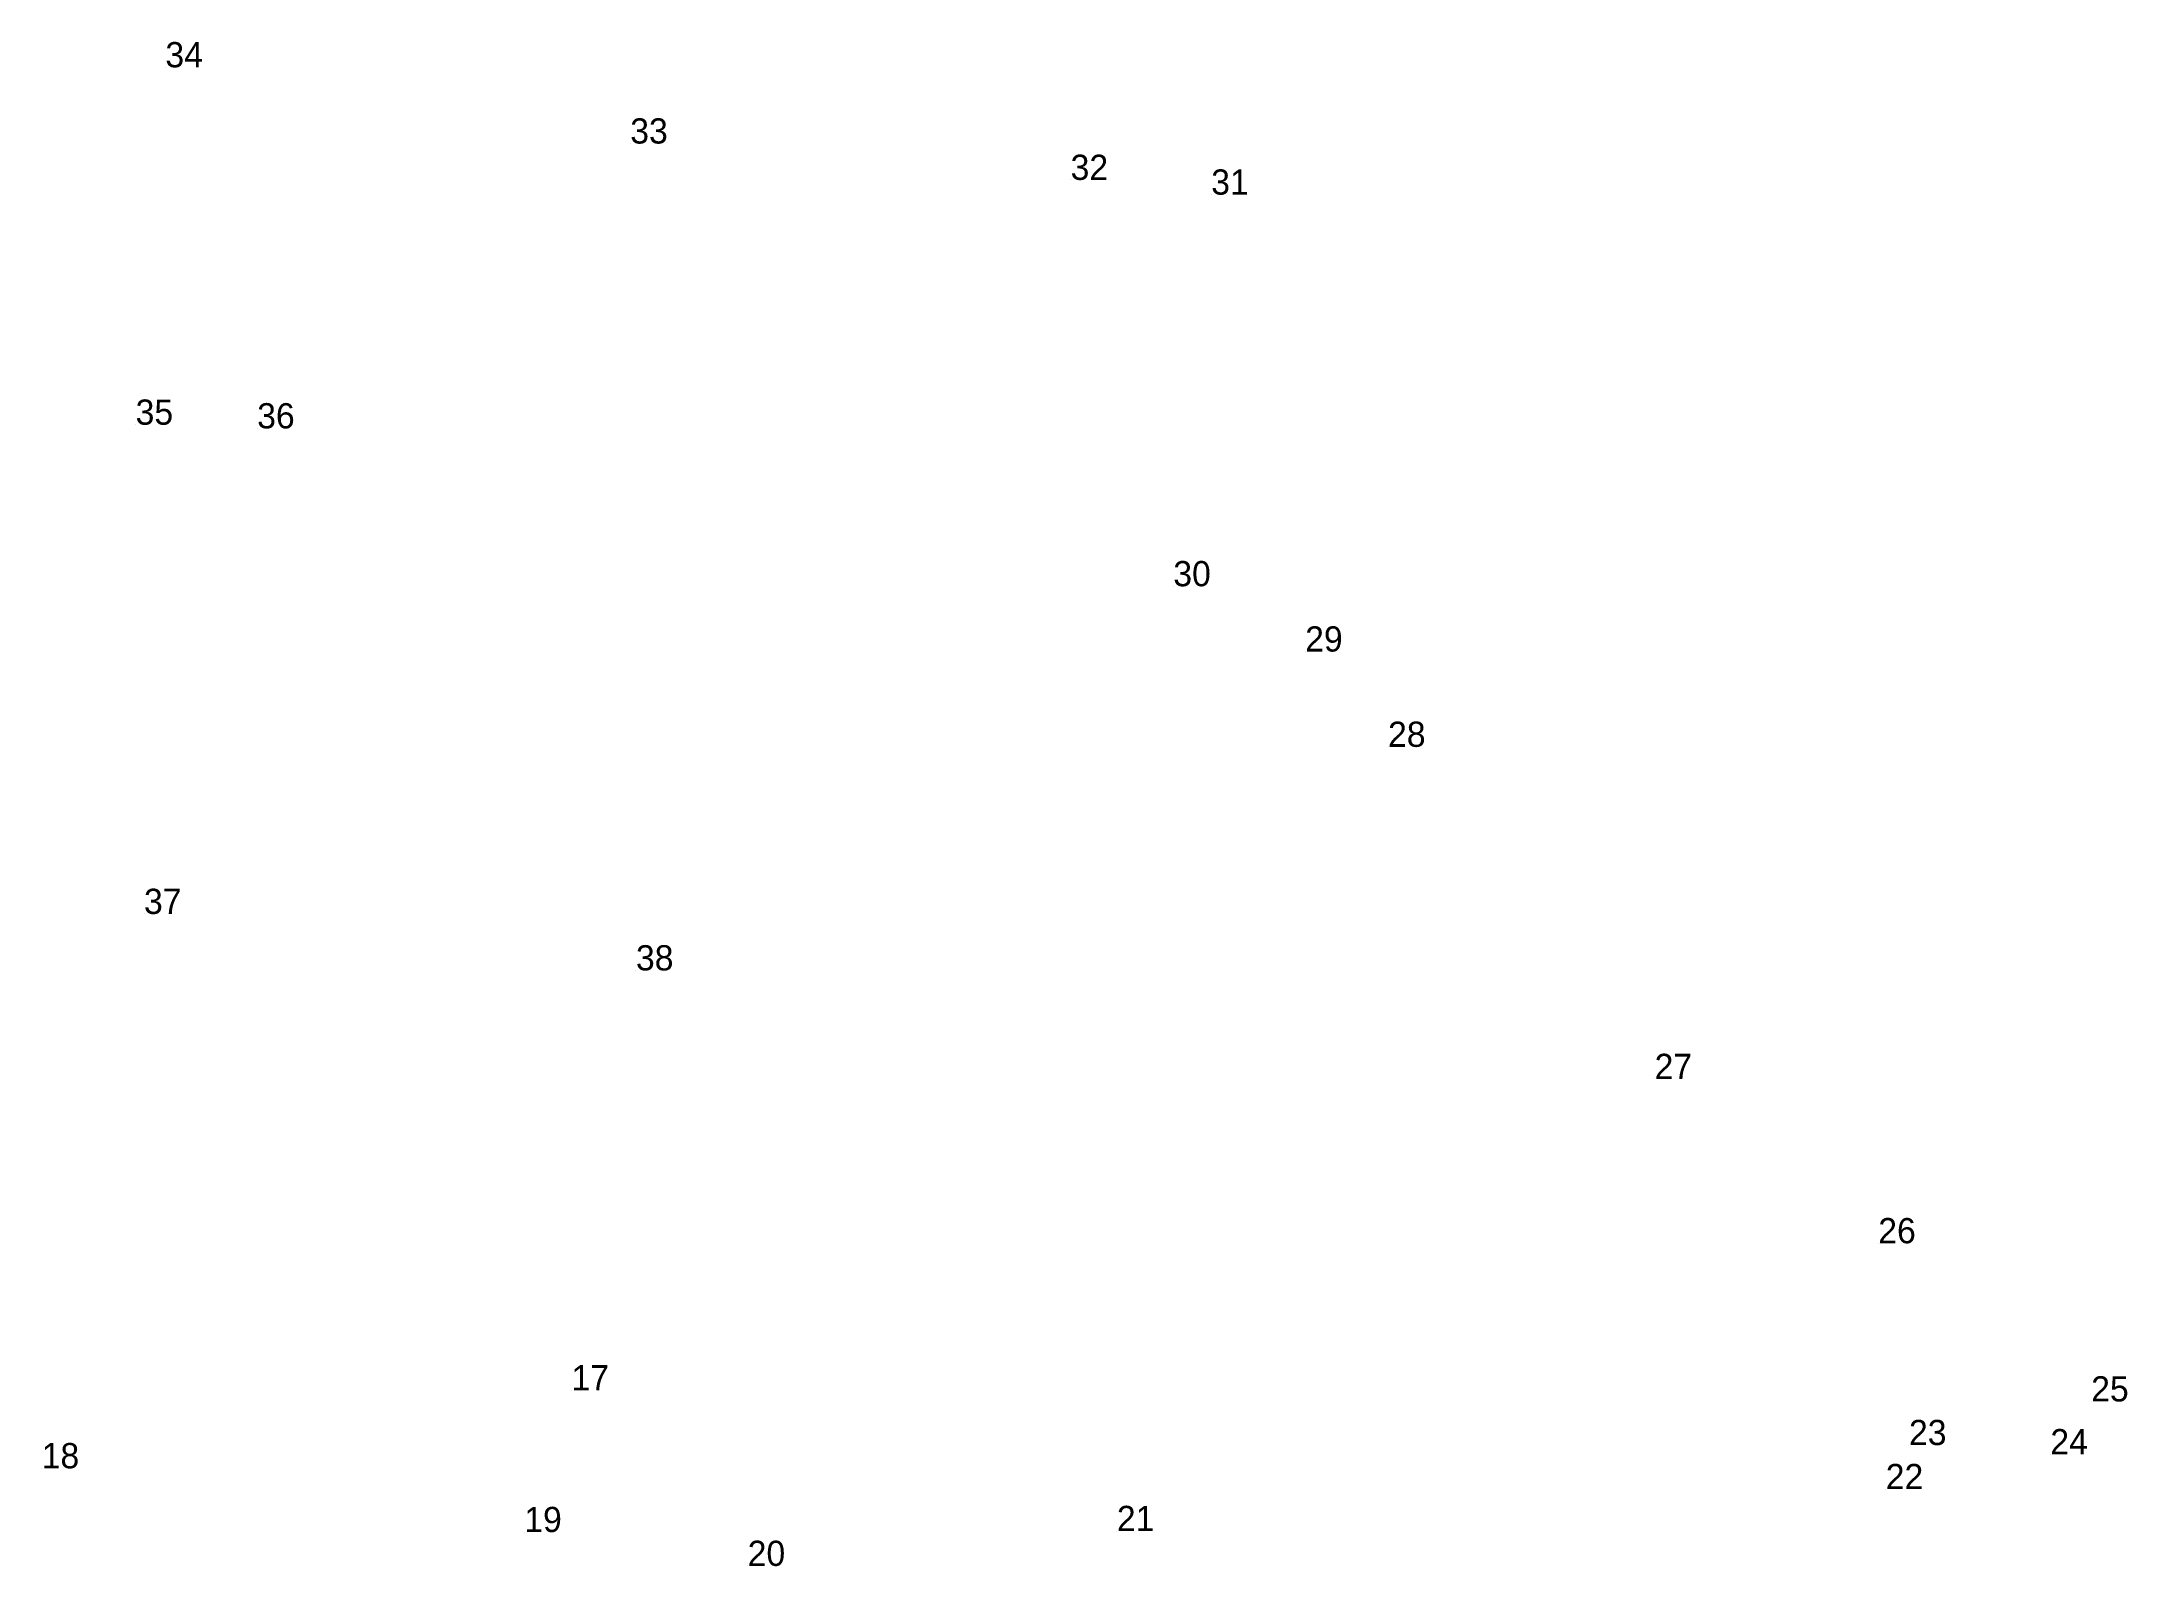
# Model space of a CAD drawing. Extents: x 534094 to 554066, y 1839346 to 1851880.
# Drawn here: x 534093.7 to 534242.6, y 1849610.9 to 1849719.7 of the extents above.
import ezdxf

# ---------------------------------------------------------------- set-up
doc = ezdxf.new("R2010")
doc.units = 0
doc.layers.add('Level 12', color=7, linetype='Continuous')
doc.layers.add('Level 7', color=7, linetype='Continuous')

msp = doc.modelspace()

# ---------------------------------------------------------------- linework, layer by layer
at = {"layer": 'Level 7'}
for p, q in [((534102.509, 1849717.859), (534102.509, 1849717.859)), ((534135.693, 1849712.417), (534135.693, 1849712.417)), ((534135.693, 1849712.417), (534135.693, 1849712.417)), ((534167.127, 1849709.822), (534167.127, 1849709.822)), ((534167.127, 1849709.822), (534167.127, 1849709.822)), ((534177.164, 1849708.771), (534177.164, 1849708.771)), ((534177.164, 1849708.771), (534177.164, 1849708.771)), ((534100.384, 1849692.347), (534100.384, 1849692.347)), ((534100.384, 1849692.347), (534100.384, 1849692.347)), ((534109.061, 1849692.086), (534109.061, 1849692.086)), ((534109.061, 1849692.086), (534109.061, 1849692.086)), ((534174.458, 1849680.818), (534174.458, 1849680.818)), ((534174.458, 1849680.818), (534174.458, 1849680.818)), ((534183.871, 1849676.156), (534183.871, 1849676.156)), ((534183.871, 1849676.156), (534183.871, 1849676.156)), ((534189.786, 1849669.356), (534189.786, 1849669.356)), ((534189.786, 1849669.356), (534189.786, 1849669.356)), ((534100.982, 1849657.426), (534100.982, 1849657.426)), ((534100.982, 1849657.426), (534100.982, 1849657.426)), ((534136.099, 1849653.397), (534136.099, 1849653.397)), ((534136.099, 1849653.397), (534136.099, 1849653.397)), ((534208.814, 1849645.647), (534208.814, 1849645.647)), ((534208.814, 1849645.647), (534208.814, 1849645.647)), ((534224.78, 1849633.922), (534224.78, 1849633.922)), ((534224.78, 1849633.922), (534224.78, 1849633.922)), ((534131.496, 1849623.423), (534131.496, 1849623.423)), ((534131.496, 1849623.423), (534131.496, 1849623.423)), ((534239.979, 1849622.631), (534239.979, 1849622.631)), ((534239.979, 1849622.631), (534239.979, 1849622.631)), ((534226.973, 1849619.516), (534226.973, 1849619.516)), ((534226.973, 1849619.516), (534226.973, 1849619.516)), ((534237.063, 1849618.859), (534237.063, 1849618.859)), ((534237.063, 1849618.859), (534237.063, 1849618.859)), ((534093.68, 1849617.862), (534093.68, 1849617.862)), ((534093.68, 1849617.862), (534093.68, 1849617.862)), ((534225.315, 1849616.371), (534225.315, 1849616.371)), ((534225.315, 1849616.371), (534225.315, 1849616.371)), ((534128.13, 1849613.308), (534128.13, 1849613.308)), ((534128.13, 1849613.308), (534128.13, 1849613.308)), ((534170.43, 1849613.38), (534170.43, 1849613.38)), ((534170.43, 1849613.38), (534170.43, 1849613.38)), ((534144.075, 1849610.891), (534144.075, 1849610.891)), ((534144.075, 1849610.891), (534144.075, 1849610.891))]:
    msp.add_line(p, q, dxfattribs=at)

# ---------------------------------------------------------------- texts
at = {"layer": 'Level 12'}
for s, p in [('34', (534102.509, 1849717.859)), ('33', (534135.693, 1849712.417)), ('33', (534135.693, 1849712.417)), ('32', (534167.127, 1849709.822)), ('32', (534167.127, 1849709.822)), ('31', (534177.164, 1849708.771)), ('31', (534177.164, 1849708.771)), ('35', (534100.384, 1849692.347)), ('35', (534100.384, 1849692.347)), ('36', (534109.061, 1849692.086)), ('36', (534109.061, 1849692.086)), ('30', (534174.458, 1849680.818)), ('30', (534174.458, 1849680.818)), ('29', (534183.871, 1849676.156)), ('29', (534183.871, 1849676.156)), ('28', (534189.786, 1849669.356)), ('28', (534189.786, 1849669.356)), ('37', (534100.982, 1849657.426)), ('37', (534100.982, 1849657.426)), ('38', (534136.099, 1849653.397)), ('38', (534136.099, 1849653.397)), ('27', (534208.814, 1849645.647)), ('27', (534208.814, 1849645.647)), ('26', (534224.78, 1849633.922)), ('26', (534224.78, 1849633.922)), ('17', (534131.496, 1849623.423)), ('17', (534131.496, 1849623.423)), ('25', (534239.979, 1849622.631)), ('25', (534239.979, 1849622.631)), ('23', (534226.973, 1849619.516)), ('23', (534226.973, 1849619.516)), ('24', (534237.063, 1849618.859)), ('24', (534237.063, 1849618.859)), ('18', (534093.68, 1849617.862)), ('18', (534093.68, 1849617.862)), ('22', (534225.315, 1849616.371)), ('22', (534225.315, 1849616.371)), ('19', (534128.13, 1849613.308)), ('19', (534128.13, 1849613.308)), ('21', (534170.43, 1849613.38)), ('21', (534170.43, 1849613.38)), ('20', (534144.075, 1849610.891)), ('20', (534144.075, 1849610.891))]:
    msp.add_text(s, height=1.8, dxfattribs=at).set_placement(p)

doc.saveas('drawing.dxf')
